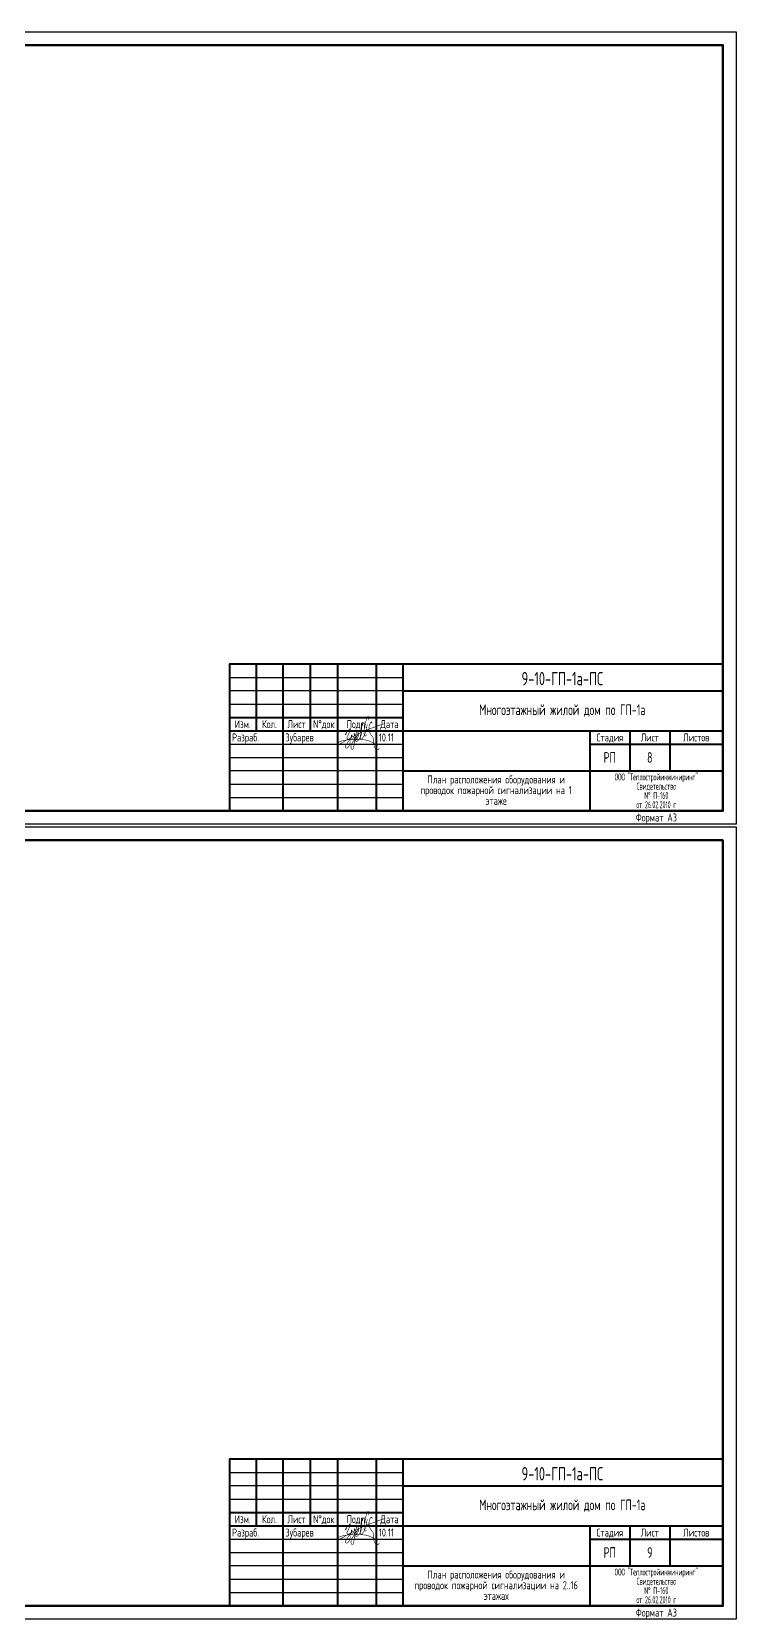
# Model space of a CAD drawing. Extents: x 5819 to 6456, y -3573 to -2978.
# Drawn here: x 6192 to 6456, y -3573 to -2978 of the extents above; entities that cross this region are included whole.
import ezdxf
from ezdxf.enums import TextEntityAlignment as Align

# ---------------------------------------------------------------- set-up
doc = ezdxf.new("R2010")
doc.units = 0
doc.layers.add('FORMAT', color=134, linetype='Continuous')
doc.layers.add('TEXT', color=4, linetype='Continuous')
doc.styles.add('R2_5', font='romant.shx', dxfattribs={"width": 0.65, "height": 2.5})
doc.styles.add('R2_5 compressed', font='romant.shx', dxfattribs={"width": 0.5, "height": 2.5})

# ---------------------------------------------------------------- blocks, each defined once
blk = doc.blocks.new('SIGNATURE_ZAM')
for points in [[(16.36, 15.4, 0, 0.3, 0), (16.57, 16.45, 0.3, 0.4, 0), (16.7, 17.18, 0.4, 0.5, 0), (16.6, 17.53, 0.5, 0.5, 0), (16.22, 17.58, 0.5, 0.5, 0), (15.99, 17.32, 0.5, 0.3, 0), (15.72, 16.75, 0.3, 0.3, 0), (15.47, 15.94, 0.3, 0.3, 0), (15.19, 14.91, 0.3, 0.3, 0), (14.95, 13.64, 0.3, 0.3, 0), (14.75, 12.57, 0.3, 0.3, 0), (14.58, 11.4, 0.3, 0.3, 0), (14.43, 10.25, 0.3, 0.3, 0), (14.29, 9.09, 0.3, 0.3, 0), (14.25, 8.25, 0.3, 0.3, 0), (14.38, 7.54, 0.3, 0.3, 0), (14.78, 7.19, 0.3, 0.3, 0), (15.16, 7.33, 0.3, 0.2, 0), (15.53, 7.71, 0.2, 0, 0), (15.87, 8.04, 0, 0, 0)], [(21.63, 1.74, 0, 0.3, 0), (21.41, 2, 0.5, 0.4, 0), (20.66, 2.56, 0.4, 0.3, 0), (19.71, 3.18, 0.3, 0.3, 0), (18.93, 3.63, 0.3, 0.3, 0), (17.95, 4.15, 0.3, 0.3, 0), (17.02, 4.52, 0.3, 0.3, 0), (16.01, 4.84, 0.3, 0.3, 0), (14.87, 5.09, 0.3, 0.3, 0), (14.18, 5.17, 0.3, 0.3, 0), (12.97, 5.35, 0.3, 0.3, 0), (12.1, 5.39, 0.3, 0.3, 0), (10.75, 5.42, 0.3, 0.3, 0), (8.45, 5.39, 0.3, 0.3, 0), (7.01, 5.3, 0.3, 0.3, 0), (5.61, 5.15, 0.3, 0.3, 0), (3.99, 4.93, 0.3, 0.3, 0), (3.1, 4.74, 0.3, 0.3, 0), (2.31, 4.53, 0.3, 0.3, 0), (1.18, 4.12, 0.3, 0.3, 0), (0.23, 3.57, 0.3, 0.3, 0), (0, 3.18, 0.3, 0.3, 0), (0.13, 2.88, 0.3, 0.3, 0), (0.47, 2.76, 0.3, 0.3, 0), (1.07, 2.83, 0.3, 0.3, 0), (1.79, 3.23, 0.3, 0.3, 0), (3.21, 4.01, 0.3, 0.3, 0), (4.43, 4.73, 0.3, 0.3, 0), (5.48, 5.38, 0.3, 0.3, 0), (6.5, 5.92, 0.3, 0.3, 0), (7.86, 6.7, 0.3, 0.3, 0), (9.42, 7.51, 0.3, 0.3, 0), (10.27, 7.91, 0.3, 0.3, 0), (11.64, 8.6, 0.3, 0.3, 0), (13.37, 9.45, 0.3, 0.3, 0), (14.97, 10.11, 0.3, 0.3, 0), (16.22, 10.61, 0.3, 0.3, 0), (17.79, 11.23, 0.3, 0.3, 0), (19.55, 11.88, 0.3, 0.3, 0), (21.06, 12.47, 0.3, 0.3, 0), (22.87, 13.11, 0.3, 0.3, 0), (24.2, 13.56, 0.3, 0.3, 0), (25.02, 13.79, 0.3, 0.3, 0), (25.7, 13.91, 0.3, 0.3, 0)], [(4.66, 7.86, 0.5, 0.6, 0), (4.4, 8.12, 0.6, 0.6, 0), (4.64, 8.66, 0.4, 0.3, 0), (5.21, 9.54, 0.3, 0.3, 0), (5.95, 10.37, 0.3, 0.4, 0), (6.39, 10.75, 0.4, 0.4, 0), (6.67, 11.05, 0.4, 0.3, 0), (6.79, 11.12, 0.4, 0.4, 0), (6.92, 11.12, 0.4, 0.4, 0), (6.95, 10.98, 0.4, 0.4, 0), (6.85, 10.68, 0.4, 0.4, 0), (6.7, 10.21, 0.4, 0.3, 0), (6.54, 9.79, 0.3, 0.3, 0), (6.32, 9.15, 0.3, 0.3, 0), (6, 8.4, 0.3, 0.3, 0), (5.75, 7.82, 0.3, 0.3, 0), (5.45, 7.26, 0.3, 0.3, 0), (5.23, 6.81, 0.3, 0.3, 0), (5.09, 6.42, 0.3, 0.3, 0), (5.07, 6.17, 0.3, 0.3, 0), (5.07, 5.92, 0.3, 0.3, 0), (5.21, 5.76, 0.3, 0.3, 0), (5.44, 5.65, 0.3, 0.3, 0), (5.89, 5.46, 0.3, 0.3, 0), (6.36, 5.25, 0.3, 0.3, 0), (6.62, 5.05, 0.3, 0.3, 0), (6.79, 4.69, 0.3, 0.3, 0), (6.81, 4.14, 0.3, 0.3, 0), (6.77, 3.65, 0.3, 0.3, 0), (6.62, 3.01, 0.3, 0.3, 0), (6.35, 2.28, 0.3, 0.3, 0), (6.07, 1.62, 0.3, 0.3, 0), (5.79, 1.2, 0.3, 0.3, 0), (5.33, 0.83, 0.3, 0.3, 0), (5.16, 0.77, 0.3, 0.3, 0), (5.02, 0.75, 0.3, 0.3, 0), (4.82, 0.75, 0.3, 0.3, 0), (4.64, 0.82, 0.3, 0.3, 0), (4.41, 1, 0.3, 0.3, 0), (4.28, 1.23, 0.3, 0.3, 0), (4.23, 1.42, 0.3, 0.3, 0), (4.27, 1.77, 0.3, 0.3, 0), (4.5, 2.24, 0.3, 0.3, 0), (4.76, 2.68, 0.3, 0.3, 0), (5.21, 3.34, 0.3, 0.3, 0), (5.68, 3.99, 0.3, 0.3, 0), (6, 4.41, 0.3, 0.3, 0), (6.32, 4.89, 0.3, 0.3, 0), (6.77, 5.47, 0.3, 0.3, 0), (7.1, 5.87, 0.3, 0.3, 0), (7.35, 6.22, 0.3, 0.3, 0), (7.58, 6.73, 0.3, 0.3, 0), (7.77, 7.25, 0.3, 0.3, 0), (7.83, 7.53, 0.3, 0.3, 0), (7.83, 7.66, 0.3, 0.3, 0), (7.74, 7.78, 0.3, 0.3, 0), (7.64, 7.8, 0.3, 0.3, 0), (7.51, 7.78, 0.3, 0.3, 0), (7.44, 7.68, 0.3, 0.3, 0), (7.44, 7.51, 0.3, 0.3, 0), (7.4, 7.18, 0.3, 0.3, 0), (7.38, 6.87, 0.3, 0.3, 0), (7.36, 6.53, 0.3, 0.3, 0), (7.33, 5.75, 0.3, 0.3, 0), (7.37, 5.41, 0.3, 0.3, 0), (7.44, 5.25, 0.3, 0.3, 0), (7.59, 5.21, 0.3, 0.3, 0), (7.74, 5.27, 0.3, 0.3, 0), (7.87, 5.4, 0.3, 0.3, 0), (8.16, 5.74, 0.3, 0.3, 0), (8.48, 6.21, 0.3, 0.3, 0), (8.73, 6.65, 0.3, 0.3, 0), (8.95, 7.14, 0.3, 0.3, 0), (9.11, 7.57, 0.3, 0.3, 0), (9.2, 7.91, 0.3, 0.3, 0), (9.23, 8.18, 0.3, 0.3, 0), (9.21, 8.38, 0.3, 0.3, 0), (9.08, 8.42, 0.3, 0.3, 0), (8.98, 8.42, 0.3, 0.3, 0), (8.91, 8.36, 0.3, 0.3, 0), (8.91, 8.24, 0.3, 0.3, 0), (8.92, 8.06, 0.3, 0.3, 0), (8.94, 7.78, 0.3, 0.3, 0), (8.98, 6.56, 0.3, 0.3, 0), (8.99, 5.78, 0.3, 0.3, 0), (9, 4.69, 0.3, 0.3, 0), (9.01, 4.06, 0.3, 0.3, 0), (8.97, 3.25, 0.3, 0.3, 0), (8.86, 2.29, 0.3, 0.3, 0), (8.77, 1.79, 0.3, 0.3, 0), (8.69, 1.36, 0.3, 0.3, 0), (8.55, 0.71, 0.3, 0.3, 0), (8.37, 0.26, 0.3, 0.3, 0), (8.28, 0.1, 0.3, 0.3, 0), (8.09, -0.01, 0.3, 0.3, 0), (7.87, 0.01, 0.3, 0.3, 0), (7.66, 0.18, 0.3, 0.3, 0), (7.38, 0.62, 0.3, 0.3, 0), (7.24, 1.14, 0.3, 0.3, 0), (7.22, 1.86, 0.3, 0.3, 0), (7.38, 2.55, 0.3, 0.3, 0), (7.89, 3.52, 0.3, 0.3, 0), (8.44, 4.36, 0.3, 0.3, 0), (8.81, 5, 0.3, 0.3, 0), (9.43, 5.87, 0.3, 0.3, 0), (9.96, 6.64, 0.3, 0.3, 0), (10.39, 7.29, 0.3, 0.3, 0), (10.49, 7.55, 0.3, 0.3, 0), (10.58, 7.8, 0.3, 0.3, 0), (10.65, 8.1, 0.3, 0.3, 0), (10.59, 7.34, 0.3, 0.3, 0), (10.48, 6.87, 0.3, 0.3, 0), (10.27, 6.38, 0.3, 0.3, 0), (10.16, 6.07, 0.3, 0.3, 0), (10.03, 5.77, 0.3, 0.3, 0), (9.9, 5.5, 0.3, 0.3, 0), (9.9, 5.29, 0.3, 0.3, 0), (10.07, 5.16, 0.3, 0.3, 0), (10.29, 5.29, 0.3, 0.3, 0), (10.42, 5.54, 0.3, 0.3, 0), (10.67, 5.99, 0.3, 0.3, 0), (10.81, 6.25, 0.3, 0.3, 0), (11.03, 6.73, 0.3, 0.3, 0), (11.19, 7.24, 0.3, 0.3, 0), (11.22, 7.91, 0.3, 0.3, 0), (11.16, 8.81, 0.3, 0.3, 0), (11.11, 9.12, 0.3, 0.3, 0), (10.88, 9.49, 0.3, 0.3, 0), (10.63, 9.63, 0.3, 0.3, 0), (10.49, 9.63, 0.3, 0.3, 0), (10.33, 9.35, 0.3, 0.3, 0), (10.07, 8.79, 0.3, 0.3, 0), (9.79, 8.02, 0.3, 0.3, 0), (9.7, 7.49, 0.3, 0.3, 0), (9.63, 6.96, 0.3, 0.3, 0), (9.58, 6.45, 0.3, 0.3, 0), (9.51, 5.73, 0.3, 0.3, 0), (9.49, 5.07, 0.3, 0.3, 0), (9.58, 4.7, 0.3, 0.3, 0), (9.84, 4.42, 0.3, 0.3, 0), (10.2, 4.33, 0.3, 0.3, 0), (10.63, 4.5, 0.3, 0.3, 0), (11.03, 4.88, 0.3, 0.3, 0), (11.4, 5.26, 0.3, 0.3, 0), (11.92, 5.96, 0.3, 0.3, 0), (12.24, 6.59, 0.3, 0.3, 0), (12.58, 7.38, 0.3, 0.3, 0), (12.87, 8.46, 0.3, 0.3, 0), (13.01, 9.54, 0.3, 0.3, 0), (13.09, 9.73, 0.3, 0.3, 0), (13.02, 10.8, 0.3, 0.3, 0), (13.02, 11.81, 0.3, 0.3, 0), (13.12, 12.93, 0.3, 0.3, 0), (13.15, 13.75, 0.3, 0.3, 0), (13.32, 14.31, 0.3, 0.3, 0), (13.71, 14.32, 0.3, 0.3, 0), (13.68, 13.74, 0.3, 0.3, 0), (13.37, 12.86, 0.3, 0.3, 0), (12.92, 12.19, 0.3, 0.3, 0), (12.67, 10.92, 0.3, 0.3, 0), (12.47, 9.68, 0.3, 0.3, 0), (12.38, 8.9, 0.3, 0.3, 0), (12.28, 7.9, 0.3, 0.3, 0), (12.21, 7.05, 0.3, 0.3, 0), (12.19, 6.23, 0.3, 0.3, 0), (12.29, 5.82, 0.3, 0.3, 0), (12.49, 5.58, 0.3, 0.3, 0), (12.7, 5.54, 0.3, 0.3, 0), (12.99, 5.65, 0.3, 0.3, 0), (13.35, 6.04, 0.3, 0.3, 0), (13.71, 6.52, 0.3, 0.3, 0), (14.11, 7.07, 0.3, 0.3, 0), (14.64, 8.08, 0.3, 0.3, 0), (15.02, 8.94, 0.3, 0.3, 0), (15.29, 9.8, 0.3, 0.3, 0), (15.52, 11.13, 0.3, 0.3, 0), (15.68, 12.11, 0.3, 0.2, 0), (15.9, 13.28, 0.2, 0, 0), (16.06, 14.19, 0, 0, 0)], [(18.55, 13.68, 0, 0.5, 0), (18.51, 14.26, 0.5, 0.5, 0), (18.29, 14.58, 0.5, 0.4, 0), (17.89, 14.46, 0.4, 0.3, 0), (17.47, 13.95, 0.3, 0.3, 0), (17.17, 13.15, 0.3, 0.3, 0), (16.92, 12.14, 0.3, 0.3, 0), (16.84, 11.18, 0.3, 0.3, 0), (16.89, 10.26, 0.3, 0.3, 0), (17.07, 9.5, 0.3, 0.3, 0), (17.48, 8.72, 0.3, 0.3, 0), (17.96, 7.88, 0.3, 0.3, 0), (18.46, 7.22, 0.3, 0.3, 0), (18.9, 6.66, 0.3, 0.3, 0), (19.26, 6.05, 0.3, 0.3, 0), (19.41, 5.46, 0.3, 0.3, 0), (19.43, 4.61, 0.3, 0.3, 0), (19.35, 3.71, 0.3, 0.3, 0), (19.4, 2.92, 0.3, 0.3, 0), (19.62, 2.02, 0.3, 0.3, 0), (19.71, 1.49, 0.3, 0.3, 0), (19.83, 1.18, 0.3, 0.3, 0), (20.11, 0.82, 0.3, 0.3, 0), (20.55, 0.24, 0.3, 0.3, 0), (21.1, -0.09, 0.3, 0.3, 0), (21.56, -0.09, 0.3, 0.3, 0), (21.9, 0.11, 0.3, 0.3, 0), (22.11, 0.33, 0.3, 0.3, 0), (22.31, 0.6, 0.3, 0.3, 0), (22.37, 0.82, 0.3, 0.3, 0), (22.32, 0.95, 0, 0, 0)]]:
    blk.add_lwpolyline(points, format="xyseb")

msp = doc.modelspace()

# ---------------------------------------------------------------- linework, layer by layer
at = {"layer": 'FORMAT', "lineweight": 40}
for p, q in [((6275.87, -3215.14), (6275.87, -3240.14)), ((6285.87, -3215.14), (6285.87, -3270.14)), ((6296.18, -3215.14), (6296.18, -3240.14)), ((6306.37, -3215.14), (6306.37, -3270.14)), ((6320.87, -3215.14), (6320.87, -3270.14)), ((6330.87, -3215.14), (6330.87, -3270.14)), ((6330.87, -3225.14), (6450.87, -3225.14)), ((6265.87, -3235.14), (6330.87, -3235.14)), ((6265.87, -3240.14), (6450.87, -3240.14)), ((6400.95, -3240.14), (6400.95, -3270.14)), ((6415.95, -3240.14), (6415.95, -3255.14)), ((6430.95, -3240.14), (6430.95, -3255.14)), ((6400.95, -3245.14), (6450.87, -3245.14)), ((6330.87, -3255.14), (6450.87, -3255.14)), ((6275.87, -3513.14), (6275.87, -3538.14)), ((6285.87, -3513.14), (6285.87, -3568.14)), ((6296.18, -3513.14), (6296.18, -3538.14)), ((6306.37, -3513.14), (6306.37, -3568.14)), ((6320.87, -3513.14), (6320.87, -3568.14)), ((6330.87, -3513.14), (6330.87, -3568.14)), ((6330.87, -3523.14), (6450.87, -3523.14)), ((6265.87, -3533.14), (6330.87, -3533.14)), ((6265.87, -3538.14), (6450.87, -3538.14)), ((6400.95, -3538.14), (6400.95, -3568.14)), ((6415.95, -3538.14), (6415.95, -3553.14)), ((6430.95, -3538.14), (6430.95, -3553.14)), ((6400.95, -3543.14), (6450.87, -3543.14)), ((6330.87, -3553.14), (6450.87, -3553.14))]:
    msp.add_line(p, q, dxfattribs=at)
at = {"layer": 'FORMAT', "lineweight": -3}
for p, q in [((6265.87, -3220.14), (6330.87, -3220.14)), ((6330.87, -3225.14), (6265.87, -3225.14)), ((6265.87, -3230.14), (6330.87, -3230.14)), ((6265.87, -3245.14), (6330.87, -3245.14)), ((6265.87, -3250.14), (6330.87, -3250.14)), ((6330.87, -3255.14), (6265.87, -3255.14)), ((6265.87, -3260.14), (6330.87, -3260.14)), ((6265.87, -3265.14), (6330.87, -3265.14)), ((6265.87, -3518.14), (6330.87, -3518.14)), ((6330.87, -3523.14), (6265.87, -3523.14)), ((6265.87, -3528.14), (6330.87, -3528.14)), ((6265.87, -3543.14), (6330.87, -3543.14)), ((6265.87, -3548.14), (6330.87, -3548.14)), ((6330.87, -3553.14), (6265.87, -3553.14)), ((6265.87, -3558.14), (6330.87, -3558.14)), ((6265.87, -3563.14), (6330.87, -3563.14))]:
    msp.add_line(p, q, dxfattribs=at)
at = {"layer": 'FORMAT'}
for points in [[(5819.22, -2978.14), (6455.87, -2978.14), (6455.87, -3275.14), (5819.22, -3275.14)], [(5819.22, -3276.14), (6455.87, -3276.14), (6455.87, -3573.14), (5819.22, -3573.14)]]:
    msp.add_lwpolyline(points, close=True, dxfattribs=at)
at = {"layer": 'FORMAT', "lineweight": 50}
for points in [[(5839.22, -3270.14), (5839.22, -2983.14), (6450.87, -2983.14), (6450.87, -3270.14)], [(5839.22, -3568.14), (5839.22, -3281.14), (6450.87, -3281.14), (6450.87, -3568.14)]]:
    msp.add_lwpolyline(points, close=True, dxfattribs=at)
at = {"layer": 'FORMAT', "lineweight": 40}
for points in [[(6265.87, -3270.14), (6450.87, -3270.14), (6450.87, -3215.14), (6265.87, -3215.14)], [(6265.87, -3568.14), (6450.87, -3568.14), (6450.87, -3513.14), (6265.87, -3513.14)]]:
    msp.add_lwpolyline(points, close=True, dxfattribs=at)

# ---------------------------------------------------------------- block references
at = {"layer": 'FORMAT', "linetype": 'Continuous', "xscale": 0.7, "yscale": 0.7, "zscale": 0.7}
for p in [(6306.37, -3247.14), (6306.37, -3545.14)]:
    msp.add_blockref('SIGNATURE_ZAM', p, dxfattribs=at)

# ---------------------------------------------------------------- texts
at = {"layer": 'FORMAT', "style": 'R2_5', "width": 0.65}
for s, p in [('Изм.', (6270.87, -3239.14)), ('Кол.', (6280.87, -3239.14)), ('Лист', (6291.02, -3239.14)), ('N%%dдок', (6301.27, -3239.14)), ('Подп.', (6313.62, -3239.14)), ('Дата', (6325.87, -3239.14)), ('Изм.', (6270.87, -3537.14)), ('Кол.', (6280.87, -3537.14)), ('Лист', (6291.02, -3537.14)), ('N%%dдок', (6301.27, -3537.14)), ('Подп.', (6313.62, -3537.14)), ('Дата', (6325.87, -3537.14))]:
    msp.add_text(s, height=3, dxfattribs=at).set_placement(p, align=Align.CENTER)
for p in [(6266.87, -3244.14), (6266.87, -3542.14)]:
    msp.add_text('Разраб.', height=3, dxfattribs=at).set_placement(p)
for s, height, p in [('Стадия', 3, (6408.45, -3242.64)), ('Лист', 3, (6423.45, -3242.64)), ('Листов', 3, (6440.91, -3242.64)), ('РП', 4, (6408.45, -3250.14)), ('Формат А3', 3, (6425.91, -3272.64)), ('Стадия', 3, (6408.45, -3540.64)), ('Лист', 3, (6423.45, -3540.64)), ('Листов', 3, (6440.91, -3540.64)), ('РП', 4, (6408.45, -3548.14)), ('Формат А3', 3, (6425.91, -3570.64))]:
    msp.add_text(s, height=height, dxfattribs=at).set_placement(p, align=Align.MIDDLE_CENTER)
at = {"layer": 'FORMAT', "char_height": 2.6, "width": 48.2605, "attachment_point": 5, "line_spacing_factor": 0.8, "style": 'R2_5 compressed'}
for insert in [(6425.91, -3262.64), (6425.91, -3560.64)]:
    msp.add_mtext('ООО "Теплостройинжиниринг"\\PСвидетельство\\PN%%D П-160\\Pот 26.02.2010 г', dxfattribs=dict(at, insert=insert))
at = {"layer": 'TEXT', "style": 'R2_5', "width": 0.65}
for s, p in [('Зубарев', (6286.87, -3244.14)), ('10.11', (6321.87, -3244.14)), ('Зубарев', (6286.87, -3542.14)), ('10.11', (6321.87, -3542.14))]:
    msp.add_text(s, height=3, dxfattribs=at).set_placement(p)
for s, p in [('8', (6423.45, -3250.14)), ('9', (6423.45, -3548.14))]:
    msp.add_text(s, height=4, dxfattribs=at).set_placement(p, align=Align.MIDDLE_CENTER)
at = {"layer": 'TEXT', "attachment_point": 5, "style": 'R2_5'}
for s, insert, char_height, width, line_spacing_factor in [('9-10-ГП-1а-ПС', (6390.67, -3220.59), 5, 120, 0.800004), ('Многоэтажный жилой дом по ГП-1а', (6390.67, -3232.59), 4, 97.4247, 0.75), ('План расположения оборудования и проводок пожарной сигнализации на 1 этаже', (6365.87, -3262.39), 3, 63.846, 0.8), ('9-10-ГП-1а-ПС', (6390.67, -3518.59), 5, 120, 0.800004), ('Многоэтажный жилой дом по ГП-1а', (6390.67, -3530.59), 4, 97.4247, 0.75), ('План расположения оборудования и проводок пожарной сигнализации на 2..16 этажах', (6365.87, -3560.39), 3, 63.846, 0.8)]:
    msp.add_mtext(s, dxfattribs=dict(at, insert=insert, char_height=char_height, width=width, line_spacing_factor=line_spacing_factor))

doc.saveas('drawing.dxf')
